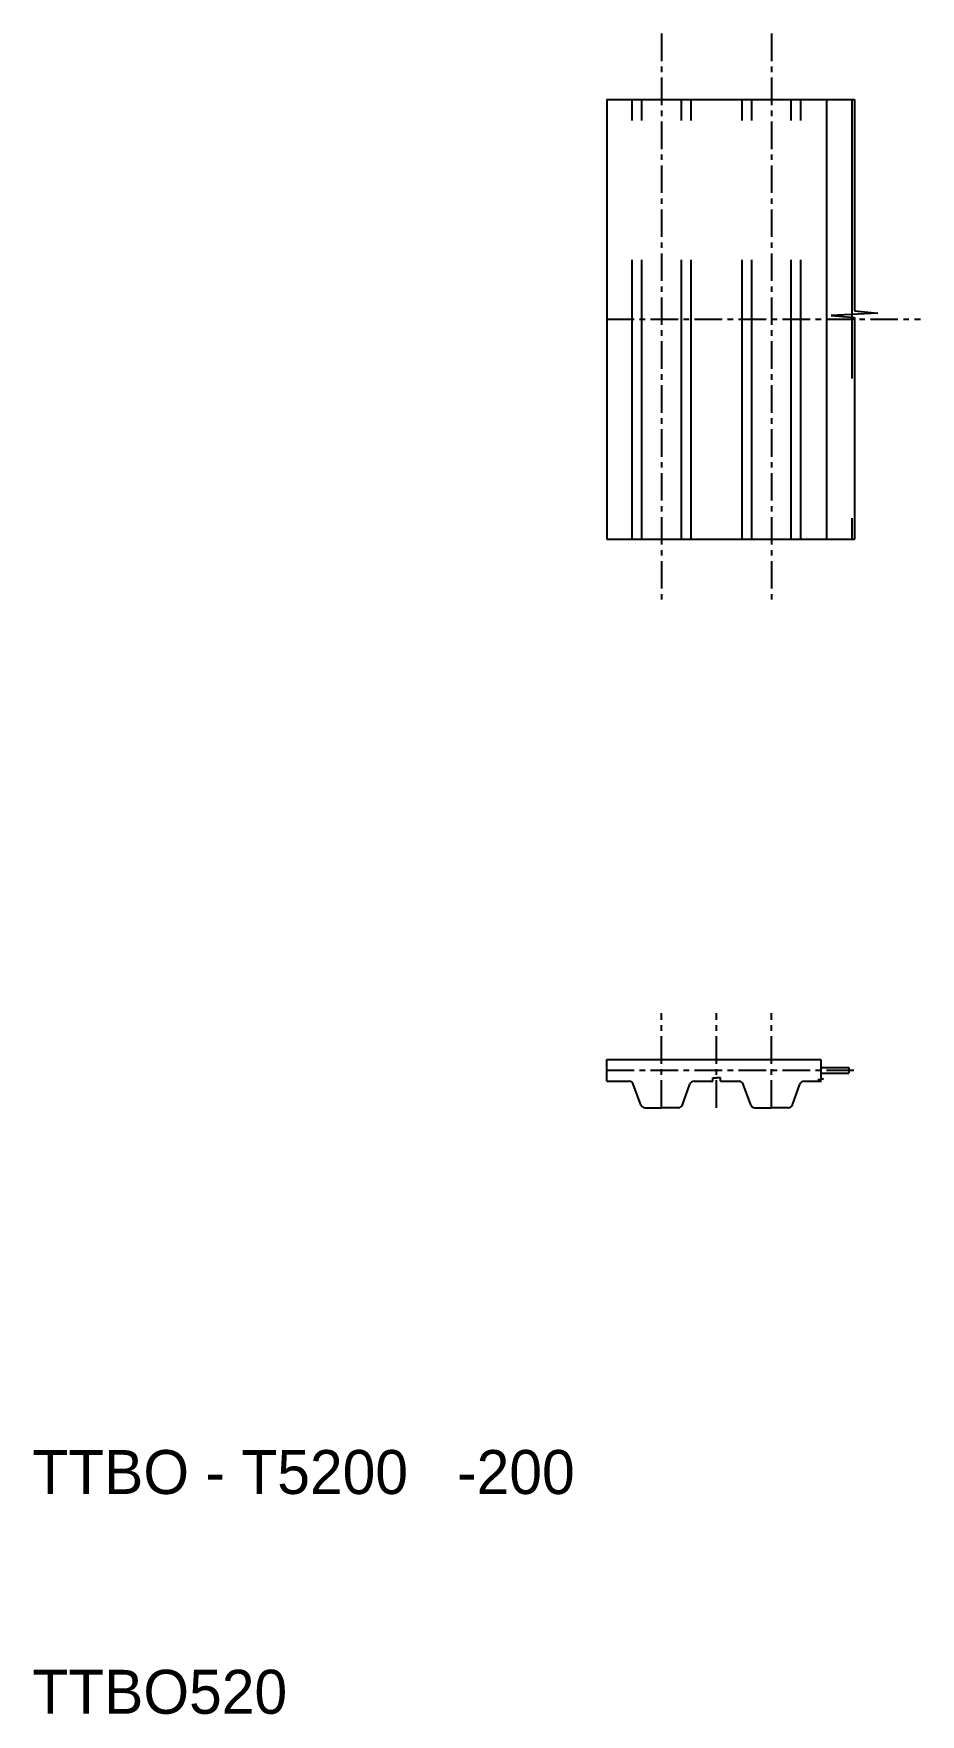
# Model space of a CAD drawing. Extents: x 73.8 to 114.1, y 75.6 to 152.
import ezdxf

# ---------------------------------------------------------------- set-up
doc = ezdxf.new("R2010")
doc.units = 0
doc.linetypes.add('CENTER', pattern=[2, 1.25, -0.25, 0.25, -0.25])
doc.linetypes.add('DASHED', pattern=[19.05, 12.7, -6.35])
doc.layers.get('0').update_dxf_attribs({"linetype": 'CONTINUOUS'})
doc.layers.add('CENTER', color=1, linetype='CENTER')

msp = doc.modelspace()

# ---------------------------------------------------------------- linework, layer by layer
for p, q in [((99.835, 149.034), (99.835, 129.034)), ((99.835, 149.034), (105.573, 149.034)), ((105.573, 149.034), (108.747, 149.034)), ((108.747, 149.034), (109.835, 149.034)), ((109.835, 149.034), (109.835, 129.034)), ((109.835, 149.034), (111.105, 149.034)), ((99.835, 129.034), (109.835, 129.034)), ((109.835, 129.034), (111.105, 129.034)), ((99.835, 105.361), (109.584, 105.361)), ((99.835, 104.361), (99.835, 105.361)), ((109.584, 104.995), (110.854, 104.995)), ((110.854, 104.995), (110.854, 104.726)), ((99.835, 104.361), (100.858, 104.361)), ((101.387, 103.292), (101.046, 104.229)), ((103.283, 103.292), (103.624, 104.229)), ((103.812, 104.361), (104.664, 104.361)), ((104.664, 104.361), (104.664, 104.525)), ((104.664, 104.525), (104.835, 104.525)), ((105.006, 104.525), (104.835, 104.525)), ((105.006, 104.361), (105.006, 104.525)), ((105.006, 104.361), (105.858, 104.361)), ((106.387, 103.292), (106.046, 104.229)), ((108.283, 103.292), (108.624, 104.229)), ((108.812, 104.361), (109.605, 104.361)), ((109.584, 104.726), (110.854, 104.726)), ((101.575, 103.161), (102.335, 103.161)), ((103.095, 103.161), (102.335, 103.161)), ((106.575, 103.161), (107.335, 103.161)), ((108.095, 103.161), (107.335, 103.161))]:
    msp.add_line(p, q)
at = {"color": 3, "linetype": 'DASHED'}
for p, q in [((100.998, 129.034), (100.998, 149.034)), ((101.435, 129.034), (101.435, 149.034)), ((103.235, 129.034), (103.235, 149.034)), ((103.672, 129.034), (103.672, 149.034)), ((105.998, 129.034), (105.998, 149.034)), ((106.435, 129.034), (106.435, 149.034)), ((108.235, 129.034), (108.235, 149.034)), ((108.672, 129.034), (108.672, 149.034)), ((110.985, 149.034), (110.985, 129.034))]:
    msp.add_line(p, q, dxfattribs=at)
at = {"color": 3}
for p, q in [((111.105, 149.034), (111.105, 139.414)), ((112.163, 139.314), (110.047, 139.214)), ((110.047, 139.214), (111.105, 139.114)), ((111.105, 139.414), (112.163, 139.314)), ((111.105, 139.114), (111.105, 129.034)), ((109.584, 105.361), (109.584, 104.502)), ((109.692, 104.455), (109.442, 104.429)), ((109.442, 104.429), (109.605, 104.361)), ((109.584, 104.502), (109.692, 104.455))]:
    msp.add_line(p, q, dxfattribs=at)
for centre, start, end in [((100.858, 104.161), 20, 90), ((103.812, 104.161), 90, 160), ((105.858, 104.161), 20, 90), ((108.812, 104.161), 90, 160), ((101.575, 103.361), 200, 270), ((103.095, 103.361), 270, 340), ((106.575, 103.361), 200, 270), ((108.095, 103.361), 270, 340)]:
    msp.add_arc(centre, 0.2, start, end)
at = {"layer": 'CENTER', "color": 1, "linetype": 'CENTER'}
for p, q in [((102.335, 152.034), (102.335, 126.034)), ((107.335, 152.034), (107.335, 126.034)), ((99.835, 139.034), (114.105, 139.034)), ((102.335, 103.161), (102.335, 107.461)), ((104.835, 103.161), (104.835, 107.461)), ((107.335, 103.161), (107.335, 107.461)), ((99.835, 104.861), (111.328, 104.861))]:
    msp.add_line(p, q, dxfattribs=at)

# ---------------------------------------------------------------- texts
for s, p in [('TTBO - T5200   -200', (73.708, 85.583)), ('TTBO520', (73.708, 75.583))]:
    msp.add_text(s, height=2).set_placement(p)

doc.saveas('drawing.dxf')
